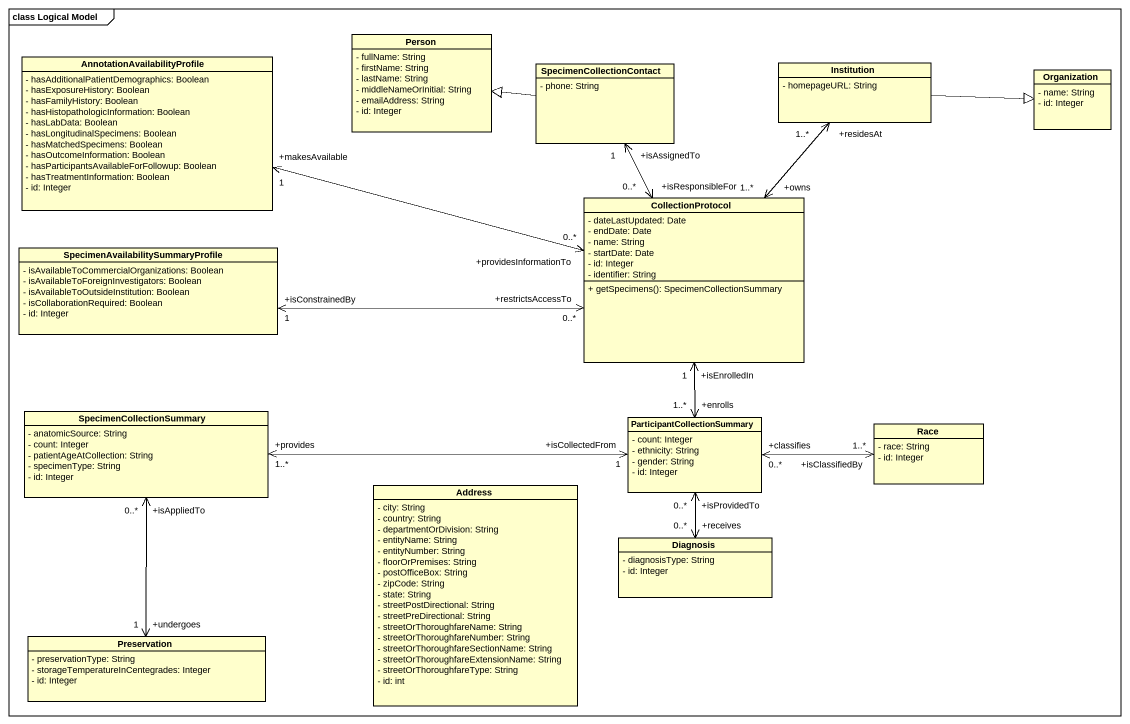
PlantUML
@startuml
mainframe class Logical Model
hide circle
hide empty members
skinparam classAttributeIconSize 0
class "Person" as Person_ {
  - fullName: String
  - firstName: String
  - lastName: String
  - middleNameOrInitial: String
  - emailAddress: String
  - id: Integer
}
class "AnnotationAvailabilityProfile" as AnnotationAvailabilityProfil {
  - hasAdditionalPatientDemographics: Boolean
  - hasExposureHistory: Boolean
  - hasFamilyHistory: Boolean
  - hasHistopathologicInformation: Boolean
  - hasLabData: Boolean
  - hasLongitudinalSpecimens: Boolean
  - hasMatchedSpecimens: Boolean
  - hasOutcomeInformation: Boolean
  - hasParticipantsAvailableForFollowup: Boolean
  - hasTreatmentInformation: Boolean
  - id: Integer
}
class SpecimenCollectionContact {
  - phone: String
}
class Institution {
  - homepageURL: String
}
class Organization {
  - name: String
  - id: Integer
}
class CollectionProtocol {
  - dateLastUpdated: Date
  - endDate: Date
  - name: String
  - startDate: Date
  - id: Integer
  - identifier: String
  + getSpecimens(): SpecimenCollectionSummary
}
class "SpecimenAvailabilitySummaryProfile" as SpecimenAvailabilitySummaryP {
  - isAvailableToCommercialOrganizations: Boolean
  - isAvailableToForeignInvestigators: Boolean
  - isAvailableToOutsideInstitution: Boolean
  - isCollaborationRequired: Boolean
  - id: Integer
}
class SpecimenCollectionSummary {
  - anatomicSource: String
  - count: Integer
  - patientAgeAtCollection: String
  - specimenType: String
  - id: Integer
}
class ParticipantCollectionSummary {
  - count: Integer
  - ethnicity: String
  - gender: String
  - id: Integer
}
class Race {
  - race: String
  - id: Integer
}
class Address {
  - city: String
  - country: String
  - departmentOrDivision: String
  - entityName: String
  - entityNumber: String
  - floorOrPremises: String
  - postOfficeBox: String
  - zipCode: String
  - state: String
  - streetPostDirectional: String
  - streetPreDirectional: String
  - streetOrThoroughfareName: String
  - streetOrThoroughfareNumber: String
  - streetOrThoroughfareSectionName: String
  - streetOrThoroughfareExtensionName: String
  - streetOrThoroughfareType: String
  - id: int
}
class Diagnosis {
  - diagnosisType: String
  - id: Integer
}
class Preservation {
  - preservationType: String
  - storageTemperatureInCentegrades: Integer
  - id: Integer
}
SpecimenCollectionContact -left-|> Person_
Institution -right-|> Organization
CollectionProtocol "+providesInformationTo\n0..*" <-left-> "+makesAvailable\n1" AnnotationAvailabilityProfil
CollectionProtocol "+isResponsibleFor\n0..*" <-up-> "+isAssignedTo\n1" SpecimenCollectionContact
CollectionProtocol "+owns\n1..*" <-up-> "+residesAt\n1..*" Institution
CollectionProtocol "+isEnrolledIn\n1" <--> "+enrolls\n1..*" ParticipantCollectionSummary
SpecimenAvailabilitySummaryP "+isConstrainedBy\n1" <-right-> "+restrictsAccessTo\n0..*" CollectionProtocol
SpecimenCollectionSummary "+provides\n1..*" <-right-> "+isCollectedFrom\n1" ParticipantCollectionSummary
SpecimenCollectionSummary "+isAppliedTo\n0..*" <--> "+undergoes\n1" Preservation
ParticipantCollectionSummary "+classifies\n0..*" <-right-> "+isClassifiedBy\n1..*" Race
ParticipantCollectionSummary "+isProvidedTo\n0..*" <--> "+receives\n0..*" Diagnosis
@enduml
